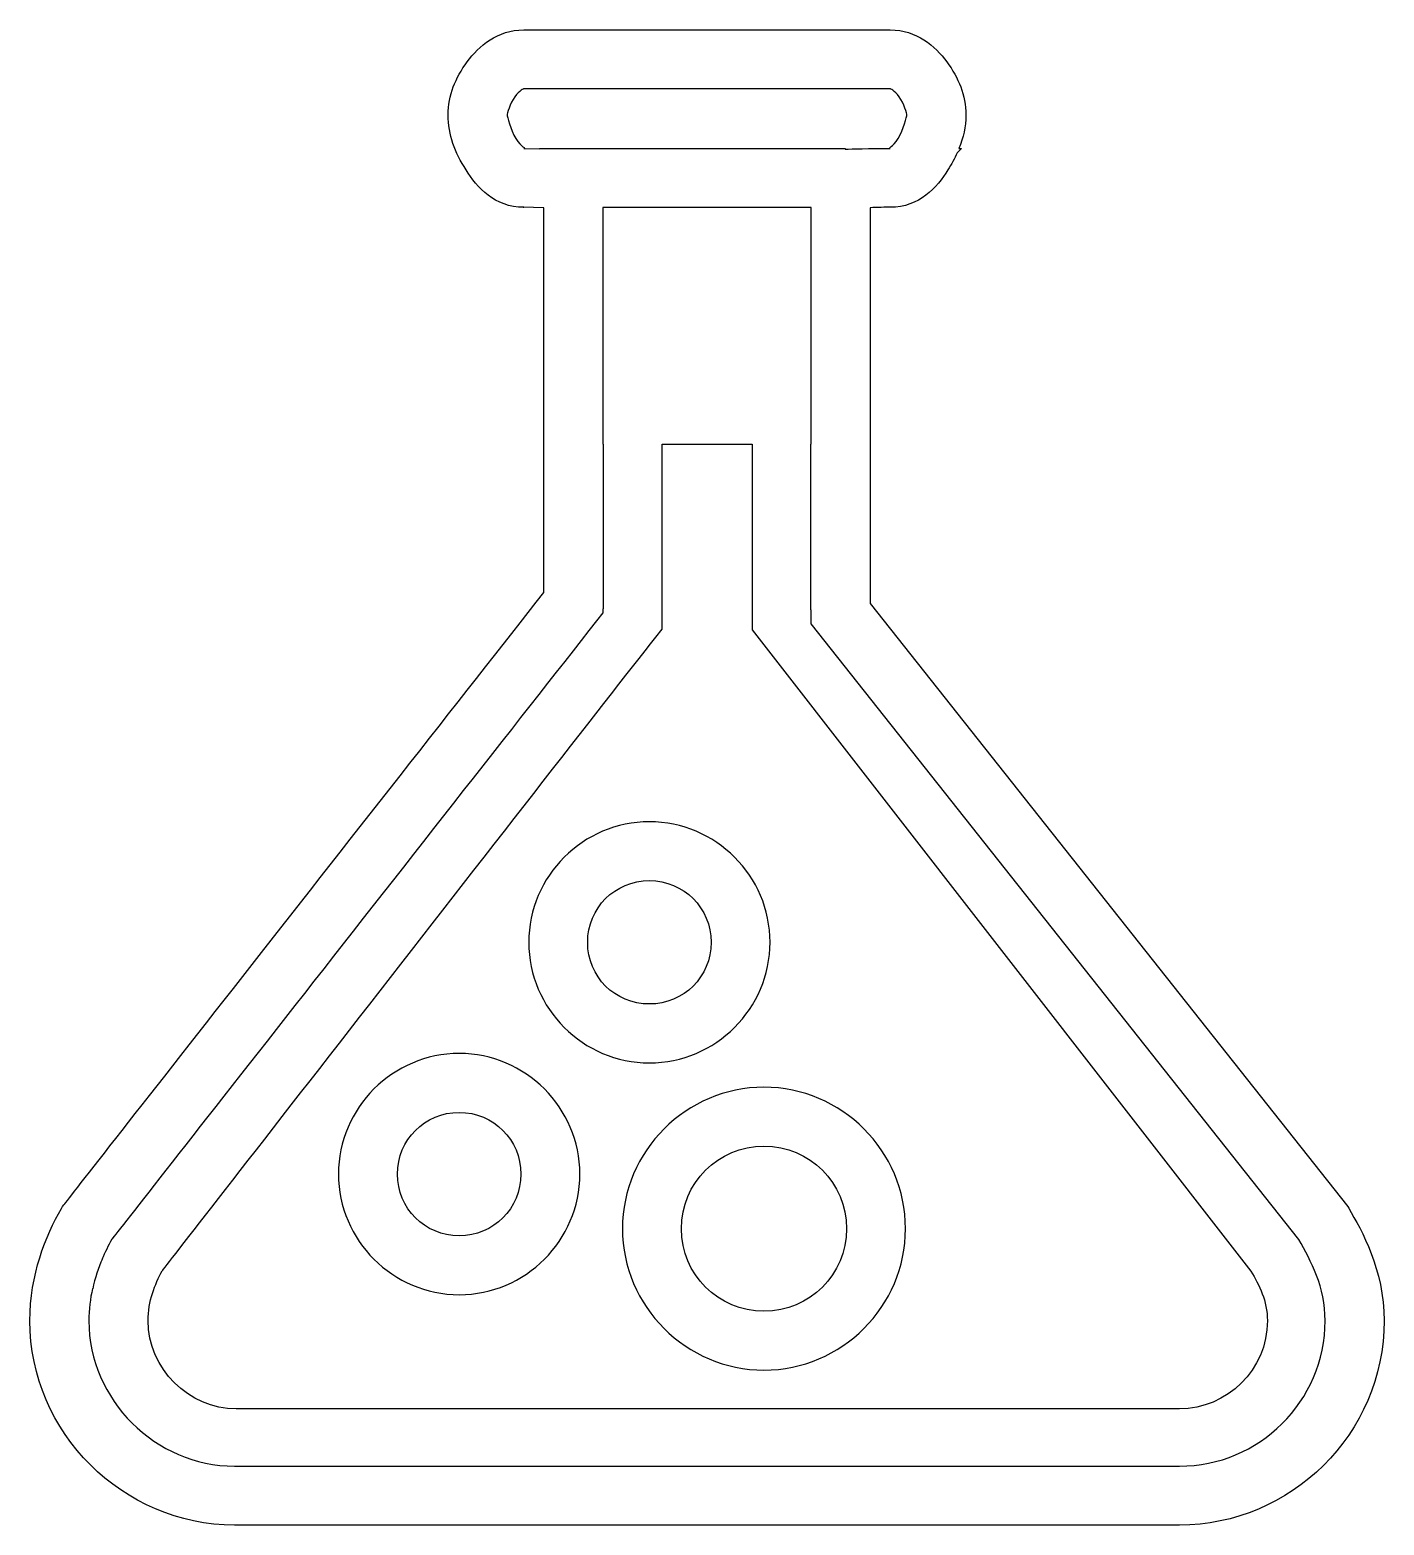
# Model space of a CAD drawing. Header units: centimetres. Extents: x -9.1 to 9, y -10.2 to 9.8.
import ezdxf

# ---------------------------------------------------------------- set-up
doc = ezdxf.new("R2010")
doc.units = ezdxf.units.CM
doc.header["$MEASUREMENT"] = 0
doc.layers.add('Layer 1', color=7, linetype='Continuous')

msp = doc.modelspace()

# ---------------------------------------------------------------- linework, layer by layer
at = {"layer": 'Layer 1'}
for points, knots in [([(-2.51869, 9.83298), (-2.86826, 9.83298), (-3.11722, 9.61822), (-3.27392, 9.40443), (-3.27392, 9.40443), (-3.43049, 9.19064), (-3.52828, 8.962), (-3.52828, 8.69542), (-3.52828, 8.69542), (-3.52828, 8.42879), (-3.4372, 8.19476), (-3.28927, 7.96031), (-3.28927, 7.96031), (-3.14126, 7.72586), (-2.9052, 7.46062), (-2.51865, 7.46062), (-2.51865, 7.46062), (-2.51865, 7.46062), (-2.52717, 7.46061), (-2.52717, 7.46061), (-2.52717, 7.46061), (-2.52717, 7.46061), (-2.2476, 7.45462), (-2.2476, 7.45462), (-2.2476, 7.45462), (-2.2476, 7.45462), (-2.2476, 2.31004), (-2.2476, 2.31004), (-2.2476, 2.31004), (-4.42878, -0.46752), (-8.66552, -5.88231), (-8.66552, -5.88231), (-8.66552, -5.88231), (-8.66552, -5.88231), (-8.68247, -5.90394), (-8.68247, -5.90394), (-8.68247, -5.90394), (-8.68247, -5.90394), (-8.69617, -5.92764), (-8.69617, -5.92764), (-8.69617, -5.92764), (-8.91123, -6.29906), (-9.11869, -6.81536), (-9.11869, -7.4303), (-9.11869, -7.4303), (-9.11869, -8.92853), (-7.87558, -10.16392), (-6.38507, -10.16397), (-6.38507, -10.16397), (-6.38507, -10.16397), (6.24845, -10.16396), (6.24845, -10.16396), (6.24845, -10.16396), (7.735, -10.16396), (8.98212, -8.94463), (8.98212, -7.43029), (8.98212, -7.43029), (8.98212, -6.74312), (8.68247, -6.22323), (8.50997, -5.92692), (8.50997, -5.92692), (8.50997, -5.92692), (8.49589, -5.90263), (8.49589, -5.90263), (8.49589, -5.90263), (8.49589, -5.90263), (2.11115, 2.16355), (2.11115, 2.16355), (2.11115, 2.16355), (2.11115, 2.16355), (2.11114, 7.45488), (2.11114, 7.45488), (2.11114, 7.45488), (2.22065, 7.45766), (2.24026, 7.46053), (2.37832, 7.46061), (2.37832, 7.46061), (2.37832, 7.46061), (2.38203, 7.46061), (2.38203, 7.46061), (2.38203, 7.46061), (2.76863, 7.46061), (3.00472, 7.72593), (3.15269, 7.9603), (3.15269, 7.9603), (3.20063, 8.03637), (3.23998, 8.11282), (3.27481, 8.1899), (3.27481, 8.1899), (3.27481, 8.1899), (3.33385, 8.24881), (3.33385, 8.24881), (3.33385, 8.24881), (3.33385, 8.24881), (3.29952, 8.24881), (3.29952, 8.24881), (3.29952, 8.24881), (3.35653, 8.391), (3.3917, 8.53724), (3.3917, 8.69545), (3.3917, 8.69545), (3.3917, 8.96195), (3.294, 9.19067), (3.13734, 9.40442), (3.13734, 9.40442), (2.98073, 9.61821), (2.73168, 9.83297), (2.38203, 9.83297), (2.38203, 9.83297), (2.38203, 9.83297), (-2.51873, 9.83298), (-2.51873, 9.83298), (-2.51873, 9.83298), (-2.51873, 9.83298), (-2.51869, 9.83298), (-2.51869, 9.83298)], [0, 0, 0, 0, 0.03333333, 0.03333333, 0.03333333, 0.03333333, 0.06666667, 0.06666667, 0.06666667, 0.06666667, 0.1, 0.1, 0.1, 0.1, 0.13333333, 0.13333333, 0.13333333, 0.13333333, 0.16666667, 0.16666667, 0.16666667, 0.16666667, 0.2, 0.2, 0.2, 0.2, 0.23333333, 0.23333333, 0.23333333, 0.23333333, 0.26666667, 0.26666667, 0.26666667, 0.26666667, 0.3, 0.3, 0.3, 0.3, 0.33333333, 0.33333333, 0.33333333, 0.33333333, 0.36666667, 0.36666667, 0.36666667, 0.36666667, 0.4, 0.4, 0.4, 0.4, 0.43333333, 0.43333333, 0.43333333, 0.43333333, 0.46666667, 0.46666667, 0.46666667, 0.46666667, 0.5, 0.5, 0.5, 0.5, 0.53333333, 0.53333333, 0.53333333, 0.53333333, 0.56666667, 0.56666667, 0.56666667, 0.56666667, 0.6, 0.6, 0.6, 0.6, 0.63333333, 0.63333333, 0.63333333, 0.63333333, 0.66666667, 0.66666667, 0.66666667, 0.66666667, 0.7, 0.7, 0.7, 0.7, 0.73333333, 0.73333333, 0.73333333, 0.73333333, 0.76666667, 0.76666667, 0.76666667, 0.76666667, 0.8, 0.8, 0.8, 0.8, 0.83333333, 0.83333333, 0.83333333, 0.83333333, 0.86666667, 0.86666667, 0.86666667, 0.86666667, 0.9, 0.9, 0.9, 0.9, 0.93333333, 0.93333333, 0.93333333, 0.93333333, 1, 1, 1, 1]), ([(-2.51869, 9.04494), (-2.51869, 9.04494), (2.38215, 9.04494), (2.38215, 9.04494), (2.38215, 9.04494), (2.37819, 9.04494), (2.43697, 9.0271), (2.50174, 8.93868), (2.50174, 8.93868), (2.56651, 8.8503), (2.60379, 8.70709), (2.60379, 8.69537), (2.60379, 8.69537), (2.60379, 8.68373), (2.55981, 8.49735), (2.48635, 8.38097), (2.48635, 8.38097), (2.41315, 8.26501), (2.34205, 8.2489), (2.38198, 8.24877), (2.38198, 8.24877), (2.09372, 8.24877), (1.87099, 8.24046), (1.77889, 8.23675), (1.77889, 8.23675), (1.77889, 8.23675), (1.77889, 8.24548), (1.77889, 8.24548), (1.77889, 8.24548), (1.77889, 8.24548), (-2.3092, 8.24548), (-2.3092, 8.24548), (-2.3092, 8.24548), (-2.3092, 8.24548), (-2.3092, 8.24421), (-2.3092, 8.24421), (-2.3092, 8.24421), (-2.3092, 8.24421), (-2.51435, 8.24864), (-2.51435, 8.24864), (-2.51435, 8.24864), (-2.51435, 8.24864), (-2.51865, 8.24865), (-2.51865, 8.24865), (-2.51865, 8.24865), (-2.47766, 8.24865), (-2.54931, 8.26455), (-2.6228, 8.38093), (-2.6228, 8.38093), (-2.69617, 8.49731), (-2.7402, 8.6837), (-2.7402, 8.69538), (-2.7402, 8.69538), (-2.7402, 8.70702), (-2.70297, 8.85022), (-2.63815, 8.93869), (-2.63815, 8.93869), (-2.57338, 9.02703), (-2.5146, 9.04487), (-2.5186, 9.04487), (-2.5186, 9.04487), (-2.5186, 9.04487), (-2.51869, 9.04494), (-2.51869, 9.04494)], [0, 0, 0, 0, 0.05882353, 0.05882353, 0.05882353, 0.05882353, 0.11764706, 0.11764706, 0.11764706, 0.11764706, 0.17647059, 0.17647059, 0.17647059, 0.17647059, 0.23529412, 0.23529412, 0.23529412, 0.23529412, 0.29411765, 0.29411765, 0.29411765, 0.29411765, 0.35294118, 0.35294118, 0.35294118, 0.35294118, 0.41176471, 0.41176471, 0.41176471, 0.41176471, 0.47058824, 0.47058824, 0.47058824, 0.47058824, 0.52941176, 0.52941176, 0.52941176, 0.52941176, 0.58823529, 0.58823529, 0.58823529, 0.58823529, 0.64705882, 0.64705882, 0.64705882, 0.64705882, 0.70588235, 0.70588235, 0.70588235, 0.70588235, 0.76470588, 0.76470588, 0.76470588, 0.76470588, 0.82352941, 0.82352941, 0.82352941, 0.82352941, 0.88235294, 0.88235294, 0.88235294, 0.88235294, 1, 1, 1, 1]), ([(-1.45964, 7.45749), (-1.45964, 7.45749), (1.32327, 7.45749), (1.32327, 7.45749), (1.32327, 7.45749), (1.32327, 7.45749), (1.32327, 4.29194), (1.32327, 4.29194), (1.32327, 4.29194), (1.32327, 4.29194), (1.32142, 4.29194), (1.32142, 4.29194), (1.32142, 4.29194), (1.32142, 4.29194), (1.32142, 2.07825), (1.32142, 2.07825), (1.32142, 2.07825), (1.32142, 2.07825), (1.32332, 2.0758), (1.32332, 2.0758), (1.32332, 2.0758), (1.32332, 2.0758), (1.32332, 1.88933), (1.32332, 1.88933), (1.32332, 1.88933), (1.32332, 1.88933), (7.84105, -6.34501), (7.84105, -6.34501), (7.84105, -6.34501), (8.00584, -6.62914), (8.19412, -6.98175), (8.19412, -7.43029), (8.19412, -7.43029), (8.19412, -8.51232), (7.3048, -9.37592), (6.24857, -9.37592), (6.24857, -9.37592), (6.24857, -9.37592), (-6.38495, -9.37592), (-6.38495, -9.37592), (-6.38495, -9.37592), (-7.43717, -9.37584), (-8.33058, -8.48963), (-8.33058, -7.43029), (-8.33058, -7.43029), (-8.33058, -7.2803), (-8.31245, -7.13667), (-8.28226, -7.00085), (-8.28226, -7.00085), (-8.28226, -7.00085), (-8.27994, -7.00439), (-8.27994, -7.00439), (-8.27994, -7.00439), (-8.24815, -6.8579), (-8.20214, -6.72406), (-8.14989, -6.60325), (-8.14989, -6.60325), (-8.14989, -6.60325), (-8.15723, -6.61345), (-8.15723, -6.61345), (-8.15723, -6.61345), (-8.11603, -6.51562), (-8.07079, -6.42386), (-8.02356, -6.34083), (-8.02356, -6.34083), (-7.99539, -6.30482), (-3.68945, -0.80156), (-1.54369, 1.93063), (-1.54369, 1.93063), (-1.54369, 1.93063), (-1.45956, 2.03774), (-1.45956, 2.03774), (-1.45956, 2.03774), (-1.45956, 2.03774), (-1.45956, 2.08644), (-1.45956, 2.08644), (-1.45956, 2.08644), (-1.45859, 2.08771), (-1.45661, 2.09015), (-1.45568, 2.09142), (-1.45568, 2.09142), (-1.45568, 2.09142), (-1.45568, 4.29196), (-1.45568, 4.29196), (-1.45568, 4.29196), (-1.45568, 4.29196), (-1.45956, 4.29194), (-1.45956, 4.29194), (-1.45956, 4.29194), (-1.45956, 4.29194), (-1.45956, 7.45749), (-1.45956, 7.45749), (-1.45956, 7.45749), (-1.45956, 7.45749), (-1.45964, 7.45749), (-1.45964, 7.45749)], [0, 0, 0, 0, 0.04, 0.04, 0.04, 0.04, 0.08, 0.08, 0.08, 0.08, 0.12, 0.12, 0.12, 0.12, 0.16, 0.16, 0.16, 0.16, 0.2, 0.2, 0.2, 0.2, 0.24, 0.24, 0.24, 0.24, 0.28, 0.28, 0.28, 0.28, 0.32, 0.32, 0.32, 0.32, 0.36, 0.36, 0.36, 0.36, 0.4, 0.4, 0.4, 0.4, 0.44, 0.44, 0.44, 0.44, 0.48, 0.48, 0.48, 0.48, 0.52, 0.52, 0.52, 0.52, 0.56, 0.56, 0.56, 0.56, 0.6, 0.6, 0.6, 0.6, 0.64, 0.64, 0.64, 0.64, 0.68, 0.68, 0.68, 0.68, 0.72, 0.72, 0.72, 0.72, 0.76, 0.76, 0.76, 0.76, 0.8, 0.8, 0.8, 0.8, 0.84, 0.84, 0.84, 0.84, 0.88, 0.88, 0.88, 0.88, 0.92, 0.92, 0.92, 0.92, 1, 1, 1, 1]), ([(-0.66773, 4.29194), (-0.66773, 4.29194), (-0.66773, 1.82014), (-0.66773, 1.82014), (-0.66773, 1.82014), (-0.66773, 1.82014), (-0.75164, 1.71316), (-0.75164, 1.71316), (-0.75164, 1.71316), (-2.18945, -0.1217), (-7.31209, -6.71504), (-7.34929, -6.7629), (-7.34929, -6.7629), (-7.44965, -6.94009), (-7.5382, -7.17151), (-7.5382, -7.42987), (-7.5382, -7.42987), (-7.5382, -8.07116), (-6.9955, -8.60973), (-6.3618, -8.60973), (-6.3618, -8.60973), (-6.3618, -8.60973), (6.24621, -8.60973), (6.24621, -8.60973), (6.24621, -8.60973), (6.88396, -8.60973), (7.42261, -8.08744), (7.42261, -7.42987), (7.42261, -7.42987), (7.42261, -7.16514), (7.31196, -6.95447), (7.20321, -6.76631), (7.20321, -6.76631), (7.20321, -6.76631), (0.53326, 1.80774), (0.53326, 1.80774), (0.53326, 1.80774), (0.53326, 1.80774), (0.53326, 4.29198), (0.53326, 4.29198), (0.53326, 4.29198), (0.53326, 4.29198), (-0.66769, 4.29198), (-0.66769, 4.29198), (-0.66769, 4.29198), (-0.66769, 4.29198), (-0.66773, 4.29194), (-0.66773, 4.29194)], [0, 0, 0, 0, 0.07692308, 0.07692308, 0.07692308, 0.07692308, 0.15384615, 0.15384615, 0.15384615, 0.15384615, 0.23076923, 0.23076923, 0.23076923, 0.23076923, 0.30769231, 0.30769231, 0.30769231, 0.30769231, 0.38461538, 0.38461538, 0.38461538, 0.38461538, 0.46153846, 0.46153846, 0.46153846, 0.46153846, 0.53846154, 0.53846154, 0.53846154, 0.53846154, 0.61538462, 0.61538462, 0.61538462, 0.61538462, 0.69230769, 0.69230769, 0.69230769, 0.69230769, 0.76923077, 0.76923077, 0.76923077, 0.76923077, 0.84615385, 0.84615385, 0.84615385, 0.84615385, 1, 1, 1, 1]), ([(-0.83843, -0.75683), (0.04773, -0.75683), (0.77449, -1.48364), (0.77449, -2.36975), (0.77449, -2.36975), (0.77449, -3.25599), (0.04773, -3.9828), (-0.83843, -3.9828), (-0.83843, -3.9828), (-1.72459, -3.9828), (-2.45144, -3.25599), (-2.45144, -2.36988), (-2.45144, -2.36988), (-2.45144, -1.48368), (-1.72459, -0.75683), (-0.83843, -0.75683)], [0, 0, 0, 0, 0.2, 0.2, 0.2, 0.2, 0.4, 0.4, 0.4, 0.4, 0.6, 0.6, 0.6, 0.6, 1, 1, 1, 1]), ([(-0.83843, -1.54495), (-1.29861, -1.54495), (-1.66332, -1.90962), (-1.66332, -2.36976), (-1.66332, -2.36976), (-1.66332, -2.83002), (-1.29857, -3.19473), (-0.83843, -3.19473), (-0.83843, -3.19473), (-0.37821, -3.19473), (-0.0135, -2.8301), (-0.0135, -2.3698), (-0.0135, -2.3698), (-0.0135, -1.90958), (-0.37825, -1.54487), (-0.83843, -1.54487), (-0.83843, -1.54487), (-0.83843, -1.54487), (-0.83843, -1.54495), (-0.83843, -1.54495)], [0, 0, 0, 0, 0.16666667, 0.16666667, 0.16666667, 0.16666667, 0.33333333, 0.33333333, 0.33333333, 0.33333333, 0.5, 0.5, 0.5, 0.5, 0.66666667, 0.66666667, 0.66666667, 0.66666667, 1, 1, 1, 1]), ([(-3.38086, -3.85647), (-2.4947, -3.85647), (-1.76785, -4.58332), (-1.76785, -5.46948), (-1.76785, -5.46948), (-1.76785, -6.35568), (-2.4947, -7.08249), (-3.38086, -7.08249), (-3.38086, -7.08249), (-4.26702, -7.08249), (-4.99387, -6.3556), (-4.99387, -5.46944), (-4.99387, -5.46944), (-4.99387, -4.58328), (-4.26702, -3.85643), (-3.38086, -3.85643), (-3.38086, -3.85643), (-3.38086, -3.85643), (-3.38086, -3.85647), (-3.38086, -3.85647)], [0, 0, 0, 0, 0.16666667, 0.16666667, 0.16666667, 0.16666667, 0.33333333, 0.33333333, 0.33333333, 0.33333333, 0.5, 0.5, 0.5, 0.5, 0.66666667, 0.66666667, 0.66666667, 0.66666667, 1, 1, 1, 1]), ([(0.69354, -4.30809), (1.73357, -4.30809), (2.58511, -5.15976), (2.58511, -6.19975), (2.58511, -6.19975), (2.58511, -7.23982), (1.73353, -8.09132), (0.69354, -8.09132), (0.69354, -8.09132), (-0.34645, -8.09132), (-1.19812, -7.23978), (-1.19812, -6.19975), (-1.19812, -6.19975), (-1.19812, -5.15976), (-0.34645, -4.30809), (0.69354, -4.30809)], [0, 0, 0, 0, 0.2, 0.2, 0.2, 0.2, 0.4, 0.4, 0.4, 0.4, 0.6, 0.6, 0.6, 0.6, 1, 1, 1, 1]), ([(-3.38086, -4.64459), (-3.84104, -4.64459), (-4.20575, -5.00934), (-4.20575, -5.46948), (-4.20575, -5.46948), (-4.20575, -5.9297), (-3.841, -6.29441), (-3.38086, -6.29441), (-3.38086, -6.29441), (-2.92064, -6.29441), (-2.55593, -5.92974), (-2.55593, -5.46948), (-2.55593, -5.46948), (-2.55593, -5.0093), (-2.92068, -4.64459), (-3.38086, -4.64459)], [0, 0, 0, 0, 0.2, 0.2, 0.2, 0.2, 0.4, 0.4, 0.4, 0.4, 0.6, 0.6, 0.6, 0.6, 1, 1, 1, 1]), ([(0.69354, -5.09621), (0.07949, -5.09621), (-0.41, -5.5857), (-0.41, -6.19975), (-0.41, -6.19975), (-0.41, -6.81384), (0.07949, -7.30329), (0.69354, -7.30329), (0.69354, -7.30329), (1.30767, -7.30329), (1.79708, -6.81393), (1.79708, -6.19975), (1.79708, -6.19975), (1.79708, -5.5857), (1.30764, -5.09621), (0.69354, -5.09621)], [0, 0, 0, 0, 0.2, 0.2, 0.2, 0.2, 0.4, 0.4, 0.4, 0.4, 0.6, 0.6, 0.6, 0.6, 1, 1, 1, 1])]:
    msp.add_open_spline(points, degree=3, knots=knots, dxfattribs=at)

doc.saveas('drawing.dxf')
